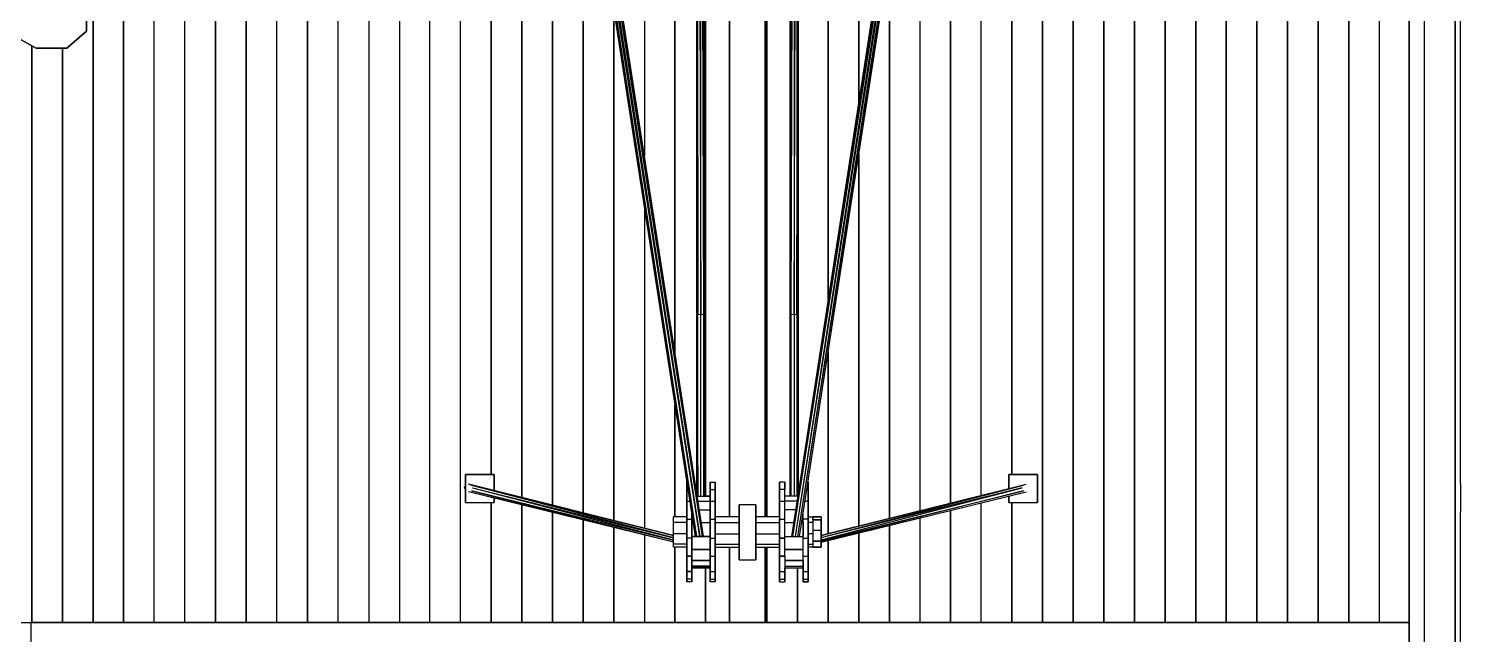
# Model space of a CAD drawing. Extents: x -32 to 51.8, y -51.6 to -5.5.
# Drawn here: x 1.266 to 5.273, y -49.265 to -47.571 of the extents above; entities that cross this region are included whole.
import ezdxf

# ---------------------------------------------------------------- set-up
doc = ezdxf.new("R2010")
doc.units = 0
doc.header["$MEASUREMENT"] = 0
doc.layers.get('0').update_dxf_attribs({"linetype": 'CONTINUOUS'})
doc.layers.add('hachures', color=5, linetype='CONTINUOUS')

msp = doc.modelspace()

# ---------------------------------------------------------------- linework, layer by layer
for p, q in [((2.6236, -45.7103), (3.1319, -48.9912)), ((3.1361, -48.9912), (2.6246, -45.7108)), ((3.1362, -48.9912), (2.6282, -45.7131)), ((3.1445, -48.9912), (2.6301, -45.7142)), ((3.2277, -45.7101), (3.2277, -48.936)), ((3.2277, -48.936), (3.2277, -45.7101)), ((3.2277, -45.7101), (3.2277, -48.936)), ((3.2277, -48.936), (3.2277, -45.7101)), ((3.2277, -48.936), (3.2277, -45.7101)), ((3.2277, -48.936), (3.2277, -45.7101)), ((3.2277, -45.7101), (3.2277, -48.936)), ((3.2277, -48.936), (3.2277, -45.7101)), ((3.2277, -45.7101), (3.2277, -48.936)), ((3.9094, -45.7101), (3.401, -48.9912)), ((3.9113, -45.7101), (3.401, -48.9912)), ((3.4033, -48.9912), (3.9118, -45.7101)), ((3.9178, -45.7101), (3.4034, -48.9912)), ((3.9194, -45.7101), (3.4109, -48.9912)), ((3.926, -45.7101), (3.4109, -48.9912)), ((3.4192, -48.9912), (3.931, -45.7101)), ((3.4192, -48.9912), (3.9277, -45.7101)), ((3.4235, -48.9912), (3.9319, -45.7101)), ((2.6374, -45.7186), (3.1445, -48.9912)), ((3.152, -48.9912), (2.6391, -45.7196)), ((2.6458, -45.7236), (3.1521, -48.9912)), ((3.1543, -48.9912), (2.6463, -45.7239)), ((3.1544, -48.9912), (2.6484, -45.7252)), ((3.1549, -45.7514), (3.1549, -48.3693)), ((3.1552, -45.7512), (3.1582, -48.3665)), ((3.1582, -48.3665), (3.1582, -45.7494)), ((3.1607, -48.8778), (3.1607, -45.7479)), ((3.1607, -45.7479), (3.1607, -48.8778)), ((3.3277, -45.7213), (3.3277, -48.936)), ((3.3277, -48.936), (3.3277, -45.7213)), ((3.3321, -45.724), (3.3321, -48.936)), ((3.1357, -45.7618), (3.1357, -48.3665)), ((3.1357, -48.3665), (3.1357, -45.7618)), ((3.136, -45.7618), (3.139, -48.3693)), ((3.139, -48.3693), (3.139, -45.761)), ((3.1397, -45.7606), (3.147, -48.3704)), ((3.147, -48.3704), (3.147, -45.7562)), ((3.1476, -45.7558), (3.1549, -48.3693)), ((3.3972, -48.3665), (3.3972, -45.7618)), ((3.3972, -48.3665), (3.4002, -45.7618)), ((3.3972, -48.3665), (3.3972, -45.7618)), ((3.4005, -48.3693), (3.4077, -45.7618)), ((3.4005, -48.3693), (3.4005, -45.7618)), ((3.4084, -45.7618), (3.4084, -48.3704)), ((3.4084, -48.3704), (3.4157, -45.7618)), ((3.4164, -45.7618), (3.4164, -48.3693)), ((3.4164, -48.3693), (3.4194, -45.7618)), ((3.4197, -45.7618), (3.4197, -48.3665)), ((5.1292, -51.5604), (5.1292, -45.7618)), ((5.1293, -45.7618), (5.1294, -51.5545)), ((5.1294, -51.5545), (5.1293, -45.7618)), ((5.2728, -48.8425), (5.2728, -46.2122)), ((1.4281, -47.5772), (1.4282, -47.5163)), ((1.4282, -47.5163), (1.4281, -47.5772)), ((1.287, -47.6248), (1.2013, -47.5772)), ((1.2013, -47.5772), (1.287, -47.6248)), ((1.3728, -47.6248), (1.4281, -47.5772)), ((1.4281, -47.5772), (1.3728, -47.6248)), ((1.3728, -47.6248), (1.287, -47.6248)), ((1.287, -47.6248), (1.287, -47.6248)), ((1.287, -47.6248), (1.287, -47.6248)), ((1.287, -47.6248), (1.3728, -47.6248)), ((1.3728, -47.6248), (1.3728, -47.6248)), ((3.1357, -48.3665), (3.1357, -48.3534)), ((3.1357, -48.3665), (3.1357, -48.8708)), ((3.1357, -48.3665), (3.1357, -48.3665)), ((3.1357, -48.8708), (3.1357, -48.3665)), ((3.1357, -48.3665), (3.1385, -48.8778)), ((3.1357, -48.3665), (3.139, -48.3693)), ((3.139, -48.3693), (3.147, -48.3704)), ((3.139, -48.8778), (3.139, -48.3693)), ((3.147, -48.3704), (3.1549, -48.3693)), ((3.147, -48.8778), (3.147, -48.3704)), ((3.1549, -48.3693), (3.1582, -48.3665)), ((3.1549, -48.3693), (3.1549, -48.8778)), ((3.1582, -48.3665), (3.1582, -48.8778)), ((3.3972, -48.8778), (3.3972, -48.3665)), ((3.3972, -48.3665), (3.3972, -48.3675)), ((3.3972, -48.3665), (3.3972, -48.3665)), ((3.3972, -48.8778), (3.3972, -48.3665)), ((3.3972, -48.3665), (3.4005, -48.3693)), ((3.3977, -48.8778), (3.4005, -48.3693)), ((3.4005, -48.3693), (3.4084, -48.3704)), ((3.4005, -48.8778), (3.4005, -48.3693)), ((3.4084, -48.3704), (3.4164, -48.3693)), ((3.4084, -48.3704), (3.4084, -48.8778)), ((3.4164, -48.3693), (3.4197, -48.3665)), ((3.4164, -48.3693), (3.4164, -48.8778)), ((3.4169, -48.8778), (3.4197, -48.3665)), ((3.4197, -48.3665), (3.4197, -48.8708)), ((3.5036, -48.9831), (3.5036, -48.4745)), ((3.075, -48.6241), (3.075, -48.936)), ((2.5692, -48.8172), (2.4892, -48.8172)), ((2.4892, -48.896), (2.4892, -48.8172)), ((2.4892, -48.8172), (2.5692, -48.8172)), ((2.4892, -48.8172), (2.4892, -48.896)), ((2.5692, -48.8624), (2.5692, -48.8172)), ((2.5692, -48.8172), (2.5692, -48.8624)), ((3.1077, -48.8391), (3.1077, -48.8391)), ((3.1077, -48.8391), (3.1077, -48.8592)), ((3.1077, -48.8459), (3.1077, -48.8391)), ((3.1077, -48.8592), (3.1077, -48.8391)), ((3.1077, -48.8391), (3.1077, -48.8459)), ((3.1077, -48.8459), (3.1077, -48.8391)), ((3.1077, -48.8391), (3.1077, -48.8592)), ((3.1077, -48.8391), (3.1083, -48.8391)), ((3.1077, -48.8592), (3.1077, -48.8391)), ((3.1077, -48.8391), (3.1077, -48.8459)), ((3.1732, -48.8391), (3.1732, -48.8391)), ((3.1732, -48.8459), (3.1732, -48.8391)), ((3.1732, -48.8391), (3.1732, -48.8592)), ((3.1732, -48.8391), (3.1877, -48.8391)), ((3.1732, -48.8592), (3.1732, -48.8391)), ((3.1732, -48.8459), (3.1732, -48.8391)), ((3.1732, -48.8391), (3.1733, -48.8592)), ((3.1877, -48.8592), (3.1877, -48.8391)), ((3.1877, -48.8391), (3.1877, -48.8592)), ((3.3677, -48.8391), (3.3677, -48.8391)), ((3.3677, -48.8391), (3.3677, -48.8459)), ((3.3821, -48.8391), (3.3677, -48.8391)), ((3.3677, -48.8391), (3.3677, -48.8459)), ((3.3677, -48.8592), (3.3677, -48.8391)), ((3.3677, -48.8391), (3.3677, -48.8592)), ((3.3821, -48.8391), (3.3821, -48.8592)), ((3.3821, -48.8592), (3.3821, -48.8391)), ((3.3821, -48.8391), (3.3821, -48.8459)), ((3.4471, -48.8391), (3.4477, -48.8391)), ((3.4477, -48.8391), (3.4477, -48.8592)), ((3.4477, -48.8592), (3.4477, -48.8391)), ((4.0092, -48.8567), (4.0092, -48.8172)), ((4.0092, -48.8172), (4.0892, -48.8172)), ((4.0892, -48.8172), (4.0092, -48.8172)), ((4.0092, -48.8172), (4.0092, -48.8567)), ((4.0892, -48.896), (4.0892, -48.8172)), ((4.0892, -48.8172), (4.0892, -48.896)), ((2.4861, -48.8553), (2.4892, -48.8481)), ((2.4861, -48.8553), (2.4892, -48.8626)), ((2.4973, -48.8445), (3.0713, -48.9885)), ((3.0713, -48.9879), (2.4973, -48.8445)), ((3.0713, -49.0066), (2.4973, -48.8662)), ((2.5053, -48.8476), (3.0713, -48.9936)), ((2.5053, -48.8476), (3.0713, -48.9887)), ((3.0713, -49.0019), (2.5053, -48.863)), ((2.5053, -48.863), (3.0713, -49.006)), ((2.5086, -48.8553), (3.0713, -48.9945)), ((2.5086, -48.8553), (3.0713, -49.0008)), ((3.1077, -48.8459), (3.1077, -48.8459)), ((3.1077, -48.8673), (3.1077, -48.8459)), ((3.1077, -48.8459), (3.1077, -48.8673)), ((3.1077, -48.8673), (3.1077, -48.8459)), ((3.1077, -48.8459), (3.1077, -48.8459)), ((3.1077, -48.8459), (3.1077, -48.8673)), ((3.1077, -48.8592), (3.1077, -48.8592)), ((3.1077, -48.8592), (3.1077, -48.8925)), ((3.1077, -48.8925), (3.1077, -48.8592)), ((3.1077, -48.8592), (3.1077, -48.8925)), ((3.1077, -48.8592), (3.1114, -48.8592)), ((3.1077, -48.8925), (3.1077, -48.8592)), ((3.1077, -48.8673), (3.1077, -48.8673)), ((3.1077, -48.9102), (3.1077, -48.8673)), ((3.1077, -48.8673), (3.1077, -48.9102)), ((3.1077, -48.9102), (3.1077, -48.8673)), ((3.1077, -48.8673), (3.1077, -48.8673)), ((3.1368, -48.8778), (3.1732, -48.8778)), ((3.1732, -48.8778), (3.1582, -48.8778)), ((3.1732, -48.8459), (3.1732, -48.8459)), ((3.1732, -48.8673), (3.1732, -48.8459)), ((3.1732, -48.8459), (3.1732, -48.8459)), ((3.1732, -48.8673), (3.1732, -48.8459)), ((3.1732, -48.8459), (3.1732, -48.8459)), ((3.1732, -48.8592), (3.1732, -48.8592)), ((3.1732, -48.8592), (3.1732, -48.8778)), ((3.1732, -48.8592), (3.1877, -48.8592)), ((3.1732, -48.8925), (3.1732, -48.8592)), ((3.1732, -48.8673), (3.1732, -48.8673)), ((3.1732, -48.8778), (3.1732, -48.8673)), ((3.1732, -48.8673), (3.1732, -48.8673)), ((3.1732, -48.8673), (3.1732, -48.8778)), ((3.1732, -48.8919), (3.1732, -48.8673)), ((3.1732, -48.8673), (3.1732, -48.8673)), ((3.1732, -48.8778), (3.1732, -48.8923)), ((3.1733, -48.8592), (3.1733, -48.8925)), ((3.1877, -48.8925), (3.1877, -48.8592)), ((3.1877, -48.8592), (3.1877, -48.8925)), ((3.3677, -48.8459), (3.3677, -48.8592)), ((3.3677, -48.8459), (3.3677, -48.8459)), ((3.3677, -48.8673), (3.3677, -48.8459)), ((3.3677, -48.8459), (3.3677, -48.8673)), ((3.3677, -48.8459), (3.3677, -48.8459)), ((3.3677, -48.8459), (3.3677, -48.8673)), ((3.3677, -48.8592), (3.3677, -48.8592)), ((3.3677, -48.8592), (3.3677, -48.8925)), ((3.3821, -48.8592), (3.3677, -48.8592)), ((3.3677, -48.8592), (3.3677, -48.8925)), ((3.3677, -48.8673), (3.3677, -48.8673)), ((3.3677, -48.8673), (3.3677, -48.9102)), ((3.3677, -48.8673), (3.3677, -48.8673)), ((3.3677, -48.8673), (3.3677, -48.9102)), ((3.3677, -48.8673), (3.3677, -48.8673)), ((3.3677, -48.9102), (3.3677, -48.8673)), ((3.3821, -48.8459), (3.3821, -48.8592)), ((3.3821, -48.8925), (3.3821, -48.8592)), ((3.4186, -48.8778), (3.3821, -48.8778)), ((3.4477, -48.8592), (3.444, -48.8592)), ((3.4477, -48.8592), (3.4477, -48.8925)), ((3.4477, -48.8925), (3.4477, -48.8592)), ((3.484, -48.9885), (4.058, -48.8445)), ((3.484, -48.9879), (4.058, -48.8445)), ((3.484, -48.9936), (4.0501, -48.8476)), ((4.0501, -48.8476), (3.484, -48.9887)), ((3.484, -49.0008), (4.0468, -48.8553)), ((4.0468, -48.8553), (3.484, -48.9945)), ((3.484, -49.0019), (4.0501, -48.863)), ((4.0501, -48.863), (3.484, -49.006)), ((3.484, -49.0066), (4.058, -48.8662)), ((4.0092, -48.896), (4.0092, -48.8782)), ((4.0092, -48.8782), (4.0092, -48.896)), ((5.2728, -48.8425), (5.2728, -48.9222)), ((2.4892, -48.896), (2.5692, -48.896)), ((2.5692, -48.896), (2.5692, -48.8838)), ((2.5692, -48.8838), (2.5692, -48.896)), ((3.1077, -48.8925), (3.1077, -48.8925)), ((3.1077, -48.936), (3.1077, -48.8925)), ((3.1077, -48.8925), (3.1077, -48.936)), ((3.1077, -48.8925), (3.1077, -48.9423)), ((3.1077, -48.8925), (3.1166, -48.8925)), ((3.1077, -48.9423), (3.1077, -48.8925)), ((3.1077, -48.9102), (3.1077, -48.9102)), ((3.1077, -48.936), (3.1077, -48.9102)), ((3.1077, -48.9102), (3.1077, -48.936)), ((3.1077, -48.936), (3.1077, -48.9102)), ((3.1077, -48.9102), (3.1077, -48.9102)), ((3.139, -48.8923), (3.1732, -48.8923)), ((3.1428, -48.9163), (3.1732, -48.9163)), ((3.1732, -48.8925), (3.1877, -48.8925)), ((3.1732, -48.9423), (3.1732, -48.8925)), ((3.1733, -48.8925), (3.1733, -48.9423)), ((3.1877, -48.9423), (3.1877, -48.8925)), ((3.1877, -48.8925), (3.1877, -48.9423)), ((3.2542, -48.9022), (3.2542, -48.9022)), ((3.2542, -48.9022), (3.2542, -48.936)), ((3.2542, -48.9022), (3.2542, -48.9022)), ((3.3012, -48.9022), (3.2542, -48.9022)), ((3.2542, -48.9022), (3.2542, -49.0559)), ((3.2542, -49.0559), (3.2542, -48.9022)), ((3.3012, -49.0559), (3.3012, -48.9022)), ((3.3012, -48.9022), (3.3012, -49.0559)), ((3.3677, -48.8925), (3.3677, -48.8925)), ((3.3677, -48.8925), (3.3677, -48.936)), ((3.3677, -48.8925), (3.3821, -48.8925)), ((3.3677, -48.8925), (3.3677, -48.9423)), ((3.3677, -48.9102), (3.3677, -48.9213)), ((3.3677, -48.9102), (3.3677, -48.9102)), ((3.3677, -48.936), (3.3677, -48.9102)), ((3.3677, -48.9102), (3.3677, -48.9102)), ((3.3677, -48.9102), (3.3677, -48.936)), ((3.3677, -48.9102), (3.3677, -48.9102)), ((3.4163, -48.8923), (3.3821, -48.8923)), ((3.3821, -48.9423), (3.3821, -48.8925)), ((3.4126, -48.9163), (3.3821, -48.9163)), ((3.4477, -48.8925), (3.4388, -48.8925)), ((3.4477, -48.9423), (3.4477, -48.8925)), ((3.4477, -48.8925), (3.4477, -48.9423)), ((4.0092, -48.896), (4.0892, -48.896)), ((3.0713, -48.9522), (3.0713, -48.936)), ((3.1077, -48.936), (3.0713, -48.936)), ((3.1077, -48.9522), (3.0713, -48.9522)), ((3.0713, -48.9837), (3.0713, -48.9522)), ((3.1077, -48.936), (3.1077, -48.9522)), ((3.1077, -48.9446), (3.1077, -48.936)), ((3.1077, -48.9423), (3.1077, -48.9961)), ((3.1077, -48.9961), (3.1077, -48.9423)), ((3.1077, -48.9423), (3.1221, -48.9423)), ((3.1077, -48.9522), (3.1077, -48.9837)), ((3.1077, -48.9606), (3.1077, -48.9606)), ((3.1221, -48.9423), (3.1221, -48.9283)), ((3.1221, -48.9283), (3.1221, -48.9423)), ((3.1221, -48.9961), (3.1221, -48.9423)), ((3.1221, -48.9423), (3.1221, -48.9961)), ((3.1221, -48.9523), (3.1258, -48.9523)), ((3.1483, -48.9523), (3.1732, -48.9523)), ((3.1732, -48.9423), (3.1877, -48.9423)), ((3.1732, -48.9961), (3.1732, -48.9423)), ((3.1732, -48.9523), (3.1732, -48.9912)), ((3.1732, -48.9606), (3.1732, -48.9606)), ((3.1733, -48.9423), (3.1733, -48.9961)), ((3.2542, -48.936), (3.1877, -48.936)), ((3.1877, -48.9961), (3.1877, -48.9423)), ((3.1877, -48.9423), (3.1877, -48.9961)), ((3.1877, -48.9522), (3.2542, -48.9522)), ((3.3677, -48.936), (3.3012, -48.936)), ((3.3012, -48.9522), (3.3677, -48.9522)), ((3.3677, -48.936), (3.3677, -48.9522)), ((3.3677, -48.9423), (3.3677, -48.9961)), ((3.3677, -48.9423), (3.3821, -48.9423)), ((3.3677, -48.9961), (3.3677, -48.9423)), ((3.3677, -48.9522), (3.3677, -48.9837)), ((3.3677, -48.9606), (3.3677, -48.9606)), ((3.3677, -48.9606), (3.3677, -48.9606)), ((3.3821, -48.9961), (3.3821, -48.9423)), ((3.3821, -48.9523), (3.407, -48.9523)), ((3.4295, -48.9523), (3.4333, -48.9523)), ((3.4332, -48.9284), (3.4332, -48.9423)), ((3.4332, -48.9423), (3.4332, -48.9961)), ((3.4333, -48.9423), (3.4333, -48.9283)), ((3.4477, -48.9423), (3.4333, -48.9423)), ((3.4333, -48.9961), (3.4333, -48.9423)), ((3.4333, -48.9523), (3.4333, -48.9912)), ((3.4477, -48.936), (3.4611, -48.936)), ((3.4477, -48.9961), (3.4477, -48.9423)), ((3.4477, -48.9423), (3.4477, -48.9961)), ((3.4611, -48.9522), (3.4477, -48.9522)), ((3.4611, -48.936), (3.4611, -48.9522)), ((3.4611, -48.9446), (3.4611, -48.936)), ((3.484, -48.936), (3.4611, -48.936)), ((3.4611, -48.936), (3.484, -48.936)), ((3.4611, -48.9446), (3.484, -48.9446)), ((3.484, -48.9446), (3.4611, -48.9446)), ((3.4611, -48.9522), (3.4611, -48.9837)), ((3.484, -48.936), (3.484, -48.9446)), ((3.484, -48.9729), (3.484, -48.9446)), ((3.484, -48.9446), (3.484, -48.9446)), ((3.484, -48.9446), (3.484, -48.9446)), ((3.484, -48.9446), (3.484, -48.9729)), ((5.2728, -51.4727), (5.2728, -48.9222)), ((3.1077, -48.9837), (3.0713, -48.9837)), ((3.0713, -49.0121), (3.0713, -48.9837)), ((3.1077, -48.9837), (3.1077, -49.0121)), ((3.1077, -48.9961), (3.1077, -49.0465)), ((3.1221, -48.9961), (3.1077, -48.9961)), ((3.1077, -49.0465), (3.1077, -48.9961)), ((3.1732, -48.9912), (3.1221, -48.9912)), ((3.1221, -48.9912), (3.1732, -48.9912)), ((3.1221, -49.0465), (3.1221, -48.9961)), ((3.1221, -48.9961), (3.1221, -49.0465)), ((3.1732, -48.9912), (3.1732, -49.0275)), ((3.1732, -48.9961), (3.1877, -48.9961)), ((3.1732, -49.0465), (3.1732, -48.9961)), ((3.1733, -48.9961), (3.1733, -49.0465)), ((3.1877, -48.9837), (3.2542, -48.9837)), ((3.1877, -49.0465), (3.1877, -48.9961)), ((3.1877, -48.9961), (3.1877, -49.0465)), ((3.3012, -48.9837), (3.3677, -48.9837)), ((3.3677, -48.9837), (3.3677, -49.0121)), ((3.3677, -48.9961), (3.3677, -49.0465)), ((3.3677, -48.9961), (3.3821, -48.9961)), ((3.3677, -49.0465), (3.3677, -48.9961)), ((3.3821, -48.9961), (3.3677, -48.9961)), ((3.3821, -48.9912), (3.4333, -48.9912)), ((3.3821, -49.0465), (3.3821, -48.9961)), ((3.4332, -48.9961), (3.4332, -49.0465)), ((3.4333, -48.9961), (3.4477, -48.9961)), ((3.4333, -49.0465), (3.4333, -48.9961)), ((3.4611, -48.9837), (3.4477, -48.9837)), ((3.4477, -49.0465), (3.4477, -48.9961)), ((3.4477, -48.9961), (3.4477, -49.0465)), ((3.4611, -48.9729), (3.484, -48.9729)), ((3.4611, -48.9837), (3.4611, -49.0121)), ((3.484, -49.0045), (3.484, -48.9729)), ((3.484, -48.9729), (3.484, -49.0045)), ((3.1077, -49.0121), (3.0713, -49.0121)), ((3.0713, -49.0207), (3.0713, -49.0121)), ((3.1077, -49.0207), (3.0713, -49.0207)), ((3.1077, -49.0207), (3.0943, -49.0207)), ((3.1077, -49.0121), (3.1077, -49.0207)), ((3.1077, -49.0144), (3.1077, -49.0144)), ((3.1077, -49.0207), (3.1077, -49.0465)), ((3.1077, -49.0642), (3.1077, -49.0207)), ((3.1077, -49.0465), (3.1077, -49.0207)), ((3.1077, -49.0207), (3.1077, -49.0642)), ((3.1077, -49.0642), (3.1077, -49.0207)), ((3.1221, -49.0275), (3.1732, -49.0275)), ((3.1732, -49.0275), (3.1221, -49.0275)), ((3.1732, -49.0144), (3.1732, -49.0144)), ((3.1732, -49.0275), (3.1732, -49.0465)), ((3.1877, -49.0121), (3.2542, -49.0121)), ((3.1877, -49.0207), (3.2542, -49.0207)), ((3.1877, -49.0207), (3.2277, -49.0207)), ((3.2277, -49.0207), (3.2277, -49.2314)), ((3.2277, -49.2314), (3.2277, -49.0207)), ((3.2277, -49.0207), (3.2277, -49.2314)), ((3.2277, -49.2314), (3.2277, -49.0207)), ((3.2277, -49.2314), (3.2277, -49.0207)), ((3.2277, -49.2314), (3.2277, -49.0207)), ((3.2277, -49.0207), (3.2277, -49.2314)), ((3.2277, -49.2314), (3.2277, -49.0207)), ((3.2277, -49.0207), (3.2277, -49.2314)), ((3.2542, -49.0207), (3.2542, -49.0559)), ((3.3012, -49.0121), (3.3677, -49.0121)), ((3.3012, -49.0207), (3.3677, -49.0207)), ((3.3277, -49.0207), (3.3277, -49.2314)), ((3.3277, -49.2314), (3.3277, -49.0207)), ((3.3277, -49.0207), (3.3677, -49.0207)), ((3.3321, -49.0207), (3.3321, -49.2314)), ((3.3677, -49.0121), (3.3677, -49.0207)), ((3.3677, -49.0144), (3.3677, -49.0144)), ((3.3677, -49.0144), (3.3677, -49.0144)), ((3.3677, -49.0207), (3.3677, -49.0465)), ((3.3677, -49.0642), (3.3677, -49.0207)), ((3.3677, -49.0207), (3.3677, -49.0207)), ((3.3677, -49.0207), (3.3677, -49.0642)), ((3.4333, -49.0275), (3.3821, -49.0275)), ((3.3821, -49.0275), (3.4333, -49.0275)), ((3.3972, -49.0275), (3.3972, -49.0275)), ((3.3972, -49.0275), (3.3972, -49.0275)), ((3.3974, -49.0275), (3.3974, -49.0275)), ((3.3977, -49.0275), (3.3977, -49.0275)), ((3.4005, -49.0275), (3.4005, -49.0275)), ((3.4059, -49.0275), (3.4059, -49.0275)), ((3.4084, -49.0275), (3.4084, -49.0275)), ((3.4135, -49.0275), (3.4135, -49.0275)), ((3.4164, -49.0275), (3.4164, -49.0275)), ((3.4477, -49.0121), (3.4611, -49.0121)), ((3.484, -49.0207), (3.4477, -49.0207)), ((3.4611, -49.0207), (3.4477, -49.0207)), ((3.4611, -49.0045), (3.484, -49.0045)), ((3.484, -49.0045), (3.4611, -49.0045)), ((3.4611, -49.0121), (3.4611, -49.0207)), ((3.4611, -49.0207), (3.484, -49.0207)), ((3.484, -49.0207), (3.484, -49.0045)), ((3.484, -49.0045), (3.484, -49.0045)), ((3.484, -49.0045), (3.484, -49.0207)), ((3.1077, -49.0465), (3.1077, -49.0465)), ((3.1077, -49.0465), (3.1077, -49.0893)), ((3.1077, -49.0893), (3.1077, -49.0465)), ((3.1077, -49.0465), (3.1077, -49.0893)), ((3.1221, -49.0465), (3.1077, -49.0465)), ((3.1077, -49.0893), (3.1077, -49.0465)), ((3.1077, -49.0465), (3.1221, -49.0465)), ((3.1077, -49.0642), (3.1077, -49.0642)), ((3.1077, -49.0975), (3.1077, -49.0642)), ((3.1077, -49.0975), (3.1077, -49.0642)), ((3.1077, -49.0642), (3.1077, -49.0642)), ((3.1077, -49.0642), (3.1077, -49.0975)), ((3.1221, -49.0893), (3.1221, -49.0465)), ((3.1221, -49.0465), (3.1221, -49.0893)), ((3.1732, -49.0585), (3.1221, -49.0585)), ((3.1221, -49.0585), (3.1221, -49.0585)), ((3.1221, -49.0585), (3.1732, -49.0585)), ((3.1732, -49.0739), (3.1221, -49.0739)), ((3.1221, -49.0739), (3.1732, -49.0739)), ((3.1221, -49.0788), (3.1732, -49.0788)), ((3.1732, -49.0788), (3.1221, -49.0788)), ((3.1607, -49.2314), (3.1607, -49.0788)), ((3.1732, -49.0465), (3.1877, -49.0465)), ((3.1732, -49.0893), (3.1732, -49.0465)), ((3.1732, -49.0739), (3.1732, -49.0739)), ((3.1732, -49.0739), (3.1732, -49.0788)), ((3.1732, -49.0975), (3.1732, -49.0788)), ((3.1732, -49.0788), (3.1732, -49.0893)), ((3.1732, -49.0788), (3.1732, -49.0975)), ((3.1732, -49.0788), (3.1732, -49.0788)), ((3.1733, -49.0465), (3.1733, -49.0893)), ((3.1877, -49.0893), (3.1877, -49.0465)), ((3.1877, -49.0465), (3.1877, -49.0893)), ((3.2542, -49.0559), (3.2542, -49.0559)), ((3.2542, -49.0559), (3.3012, -49.0559)), ((3.2542, -49.0559), (3.2542, -49.0559)), ((3.3677, -49.0465), (3.3677, -49.0465)), ((3.3677, -49.0465), (3.3677, -49.0893)), ((3.3677, -49.0465), (3.3821, -49.0465)), ((3.3677, -49.0465), (3.3677, -49.0893)), ((3.3821, -49.0465), (3.3677, -49.0465)), ((3.3677, -49.0642), (3.3677, -49.0642)), ((3.3677, -49.0642), (3.3677, -49.0642)), ((3.3677, -49.0642), (3.3677, -49.0975)), ((3.3677, -49.0642), (3.3677, -49.0642)), ((3.3677, -49.0975), (3.3677, -49.0642)), ((3.3677, -49.0642), (3.3677, -49.0642)), ((3.3821, -49.0465), (3.3821, -49.0893)), ((3.3821, -49.0585), (3.4333, -49.0585)), ((3.4333, -49.0585), (3.3821, -49.0585)), ((3.3821, -49.0739), (3.4333, -49.0739)), ((3.3821, -49.0788), (3.3821, -49.0893)), ((3.3821, -49.0975), (3.3821, -49.0788)), ((3.3821, -49.0788), (3.4333, -49.0788)), ((3.4332, -49.0465), (3.4333, -49.0893)), ((3.4333, -49.0465), (3.4477, -49.0465)), ((3.4333, -49.0893), (3.4333, -49.0465)), ((3.4333, -49.0585), (3.4333, -49.0739)), ((3.4333, -49.0642), (3.4333, -49.0642)), ((3.4333, -49.0739), (3.4333, -49.0788)), ((3.4333, -49.0975), (3.4333, -49.0788)), ((3.4333, -49.0788), (3.4333, -49.0975)), ((3.4333, -49.0788), (3.4333, -49.0893)), ((3.4333, -49.0975), (3.4333, -49.0788)), ((3.4477, -49.0465), (3.4477, -49.0893)), ((3.4477, -49.0893), (3.4477, -49.0465)), ((3.1077, -49.0893), (3.1077, -49.0893)), ((3.1077, -49.0893), (3.1077, -49.1108)), ((3.1077, -49.1108), (3.1077, -49.0893)), ((3.1077, -49.0893), (3.1077, -49.1108)), ((3.1077, -49.1108), (3.1077, -49.0893)), ((3.1077, -49.0893), (3.1221, -49.0893)), ((3.1221, -49.0893), (3.1077, -49.0893)), ((3.1077, -49.0975), (3.1077, -49.0975)), ((3.1077, -49.1176), (3.1077, -49.0975)), ((3.1077, -49.1176), (3.1077, -49.0975)), ((3.1077, -49.0975), (3.1077, -49.0975)), ((3.1077, -49.0975), (3.1077, -49.1176)), ((3.1077, -49.1108), (3.1077, -49.1108)), ((3.1077, -49.1176), (3.1077, -49.1108)), ((3.1077, -49.1108), (3.1077, -49.1176)), ((3.1221, -49.1108), (3.1077, -49.1108)), ((3.1077, -49.1176), (3.1077, -49.1108)), ((3.1077, -49.1108), (3.1077, -49.1108)), ((3.1077, -49.1108), (3.1077, -49.1176)), ((3.1077, -49.1176), (3.1077, -49.1176)), ((3.1221, -49.1176), (3.1077, -49.1176)), ((3.1077, -49.1176), (3.1077, -49.1176)), ((3.1221, -49.0893), (3.1221, -49.1108)), ((3.1221, -49.0893), (3.1221, -49.0893)), ((3.1221, -49.0893), (3.1221, -49.0893)), ((3.1221, -49.1108), (3.1221, -49.0893)), ((3.1221, -49.1108), (3.1221, -49.1176)), ((3.1221, -49.1176), (3.1221, -49.1108)), ((3.1732, -49.0893), (3.1732, -49.0893)), ((3.1732, -49.0893), (3.1732, -49.1108)), ((3.1732, -49.0893), (3.1877, -49.0893)), ((3.1732, -49.1108), (3.1732, -49.0893)), ((3.1732, -49.0975), (3.1732, -49.0975)), ((3.1732, -49.1176), (3.1732, -49.0975)), ((3.1732, -49.0975), (3.1732, -49.0975)), ((3.1732, -49.0975), (3.1732, -49.1176)), ((3.1732, -49.1108), (3.1732, -49.1108)), ((3.1732, -49.1108), (3.1732, -49.1176)), ((3.1732, -49.1176), (3.1732, -49.1108)), ((3.1732, -49.1108), (3.1877, -49.1108)), ((3.1732, -49.1176), (3.1732, -49.1176)), ((3.1877, -49.1176), (3.1732, -49.1176)), ((3.1733, -49.0893), (3.1733, -49.1108)), ((3.1733, -49.1108), (3.1733, -49.1176)), ((3.1877, -49.1108), (3.1877, -49.0893)), ((3.1877, -49.0893), (3.1877, -49.1108)), ((3.1877, -49.1108), (3.1877, -49.1176)), ((3.1877, -49.1176), (3.1877, -49.1108)), ((3.3677, -49.0893), (3.3677, -49.0893)), ((3.3677, -49.0893), (3.3677, -49.1108)), ((3.3677, -49.0893), (3.3821, -49.0893)), ((3.3677, -49.1108), (3.3677, -49.0893)), ((3.3677, -49.0893), (3.3677, -49.1108)), ((3.3677, -49.0975), (3.3677, -49.0975)), ((3.3677, -49.1176), (3.3677, -49.0975)), ((3.3677, -49.0975), (3.3677, -49.0975)), ((3.3677, -49.0975), (3.3677, -49.1176)), ((3.3677, -49.0975), (3.3677, -49.0975)), ((3.3677, -49.1108), (3.3677, -49.1108)), ((3.3677, -49.1108), (3.3677, -49.1176)), ((3.3677, -49.1108), (3.3821, -49.1108)), ((3.3677, -49.1176), (3.3677, -49.1108)), ((3.3677, -49.1108), (3.3677, -49.1176)), ((3.3677, -49.1176), (3.3677, -49.1176)), ((3.3677, -49.1176), (3.3821, -49.1176)), ((3.3821, -49.0893), (3.3821, -49.1108)), ((3.3821, -49.0893), (3.3821, -49.1108)), ((3.3821, -49.0893), (3.3821, -49.0975)), ((3.3821, -49.1108), (3.3821, -49.0893)), ((3.3821, -49.1176), (3.3821, -49.0975)), ((3.3821, -49.0975), (3.3821, -49.1176)), ((3.3821, -49.1108), (3.3821, -49.1176)), ((3.3821, -49.1108), (3.3821, -49.1176)), ((3.3821, -49.1176), (3.3821, -49.1108)), ((3.4333, -49.0893), (3.4333, -49.0893)), ((3.4333, -49.0893), (3.4333, -49.1108)), ((3.4333, -49.0893), (3.4333, -49.1108)), ((3.4333, -49.0893), (3.4477, -49.0893)), ((3.4333, -49.1108), (3.4333, -49.0893)), ((3.4333, -49.0975), (3.4333, -49.0975)), ((3.4333, -49.0975), (3.4333, -49.1105)), ((3.4333, -49.0975), (3.4333, -49.0975)), ((3.4333, -49.1108), (3.4333, -49.0975)), ((3.4333, -49.0975), (3.4333, -49.0975)), ((3.4333, -49.1176), (3.4333, -49.0975)), ((3.4333, -49.1108), (3.4333, -49.1108)), ((3.4333, -49.1108), (3.4333, -49.1176)), ((3.4333, -49.1108), (3.4333, -49.1176)), ((3.4333, -49.1108), (3.4477, -49.1108)), ((3.4333, -49.1176), (3.4333, -49.1108)), ((3.4333, -49.1176), (3.4333, -49.1176)), ((3.4333, -49.1176), (3.4477, -49.1176)), ((3.4477, -49.1176), (3.4333, -49.1176)), ((3.4477, -49.0893), (3.4477, -49.1108)), ((3.4477, -49.1108), (3.4477, -49.0893)), ((3.4477, -49.1108), (3.4477, -49.1176)), ((3.4477, -49.1176), (3.4477, -49.1108)), ((1.1928, -49.2314), (1.2728, -49.2314)), ((1.2728, -49.2314), (1.2728, -49.3114)), ((1.2728, -49.2314), (1.3462, -49.2314)), ((1.3462, -49.2314), (1.2728, -49.2314)), ((1.3462, -49.2314), (5.1292, -49.2314)), ((5.1292, -49.2314), (1.3462, -49.2314))]:
    msp.add_line(p, q)
at = {"layer": 'hachures'}
for p, q in [((1.5321, -49.2314), (1.5321, -45.7102)), ((1.5321, -45.7102), (1.5321, -49.2314)), ((1.875, -49.2314), (1.875, -45.7102)), ((1.875, -45.7102), (1.875, -49.2314)), ((2.2179, -45.7101), (2.2179, -49.2314)), ((2.5607, -45.7101), (2.5607, -48.8172)), ((2.5607, -48.8172), (2.5607, -45.7101)), ((3.5893, -47.7761), (3.5893, -45.7101)), ((3.5893, -45.7101), (3.5893, -47.7761)), ((3.9321, -48.8759), (3.9322, -45.7101)), ((4.275, -49.2314), (4.275, -45.7101)), ((4.275, -45.7101), (4.275, -49.2314)), ((4.6179, -49.2314), (4.6179, -45.7101)), ((4.6179, -45.7101), (4.6179, -49.2314)), ((4.9607, -49.2314), (4.9607, -45.7101)), ((4.9607, -45.7101), (4.9607, -49.2314)), ((1.4464, -49.2314), (1.4464, -45.7479)), ((1.4464, -45.7479), (1.4464, -49.2314)), ((1.6179, -49.2314), (1.6179, -45.724)), ((1.7893, -45.7479), (1.7893, -49.2314)), ((1.7893, -49.2314), (1.7893, -45.7479)), ((1.9607, -49.2314), (1.9607, -45.724)), ((2.1321, -49.2314), (2.1321, -45.7479)), ((2.3036, -45.724), (2.3036, -49.2314)), ((2.475, -49.2314), (2.475, -45.7479)), ((2.9893, -45.724), (2.9893, -47.9256)), ((3.3321, -48.936), (3.3321, -45.724)), ((3.5036, -48.3293), (3.5036, -45.7479)), ((3.5036, -45.7479), (3.5036, -48.3293)), ((4.0179, -48.8172), (4.0179, -45.724)), ((4.0179, -45.724), (4.0179, -48.8172)), ((4.1893, -49.2314), (4.1893, -45.7479)), ((4.1893, -45.7479), (4.1893, -49.2314)), ((4.3607, -49.2314), (4.3607, -45.724)), ((4.3607, -45.724), (4.3607, -49.2314)), ((4.5321, -49.2314), (4.5322, -45.7479)), ((4.5322, -45.7479), (4.5321, -49.2314)), ((4.7036, -49.2314), (4.7036, -45.724)), ((4.7036, -45.724), (4.7036, -49.2314)), ((4.875, -49.2314), (4.875, -45.7479)), ((4.875, -45.7479), (4.875, -49.2314)), ((5.0464, -49.2314), (5.0464, -45.724)), ((5.2585, -51.559), (5.2585, -45.7234)), ((5.2585, -45.7234), (5.2585, -51.559)), ((1.7036, -49.2314), (1.7036, -45.7618)), ((2.0464, -49.2314), (2.0464, -45.7618)), ((2.0464, -45.7618), (2.0464, -49.2314)), ((2.3893, -49.2314), (2.3893, -45.7618)), ((3.075, -45.7618), (3.075, -48.4789)), ((3.075, -48.4789), (3.075, -45.7618)), ((4.1036, -49.2314), (4.1036, -45.7618)), ((4.1036, -45.7618), (4.1036, -49.2314)), ((4.4464, -49.2314), (4.4464, -45.7618)), ((4.4464, -45.7618), (4.4464, -49.2314)), ((4.7893, -49.2314), (4.7893, -45.7618)), ((4.7893, -45.7618), (4.7893, -49.2314)), ((5.1728, -51.5591), (5.1728, -45.7618)), ((2.6464, -48.8817), (2.6464, -45.8576)), ((2.6464, -45.8576), (2.6464, -48.8817)), ((3.8464, -46.2616), (3.8464, -48.8974)), ((3.8464, -48.8974), (3.8464, -46.2616)), ((2.7321, -48.9032), (2.7321, -46.4109)), ((2.7321, -46.4109), (2.7321, -48.9032)), ((3.7607, -48.9188), (3.7607, -46.8148)), ((2.8179, -48.9246), (2.8179, -46.9642)), ((2.8179, -46.9642), (2.8179, -48.9246)), ((3.675, -48.9402), (3.675, -47.368)), ((3.675, -47.368), (3.675, -48.9402)), ((2.9036, -48.946), (2.9036, -47.5175)), ((2.9036, -47.5175), (2.9036, -48.946)), ((1.275, -47.6181), (1.275, -49.2314)), ((1.275, -49.2314), (1.275, -47.6181)), ((1.3607, -49.2314), (1.3607, -47.6248)), ((1.3607, -47.6248), (1.3607, -49.2314)), ((3.5893, -48.9616), (3.5893, -47.9212)), ((3.5893, -47.9212), (3.5893, -48.9616)), ((2.9893, -48.0708), (2.9893, -48.9674)), ((3.5036, -48.4745), (3.5036, -48.9831)), ((3.075, -48.936), (3.075, -48.6241)), ((2.5607, -48.896), (2.5607, -49.2314)), ((2.5607, -49.2314), (2.5607, -48.896)), ((2.6464, -49.2314), (2.6464, -48.9027)), ((2.6464, -48.9027), (2.6464, -49.2314)), ((3.8464, -48.918), (3.8464, -49.2314)), ((3.8464, -49.2314), (3.8464, -48.918)), ((3.9321, -49.2314), (3.9321, -48.897)), ((4.0179, -49.2314), (4.0179, -48.896)), ((4.0179, -48.896), (4.0179, -49.2314)), ((2.7321, -49.2314), (2.7321, -48.9236)), ((2.7321, -48.9236), (2.7321, -49.2314)), ((2.8179, -49.2314), (2.8179, -48.9446)), ((2.8179, -48.9446), (2.8179, -49.2314)), ((3.675, -49.2314), (3.675, -48.9599)), ((3.675, -48.9599), (3.675, -49.2314)), ((3.7607, -49.2314), (3.7607, -48.9389)), ((2.9036, -49.2314), (2.9036, -48.9656)), ((2.9036, -48.9656), (2.9036, -49.2314)), ((2.9893, -48.9866), (2.9893, -49.2314)), ((3.5893, -49.2314), (3.5893, -48.9809)), ((3.5893, -48.9809), (3.5893, -49.2314)), ((3.075, -49.0207), (3.075, -49.2314)), ((3.075, -49.2314), (3.075, -49.0207)), ((3.3321, -49.2314), (3.3321, -49.0207)), ((3.5036, -49.2314), (3.5036, -49.0018)), ((3.5036, -49.0018), (3.5036, -49.2314)), ((3.1607, -49.0788), (3.1607, -49.2314)), ((3.4179, -49.2314), (3.4179, -49.0788)), ((3.4179, -49.0788), (3.4179, -49.2314))]:
    msp.add_line(p, q, dxfattribs=at)

doc.saveas('drawing.dxf')
